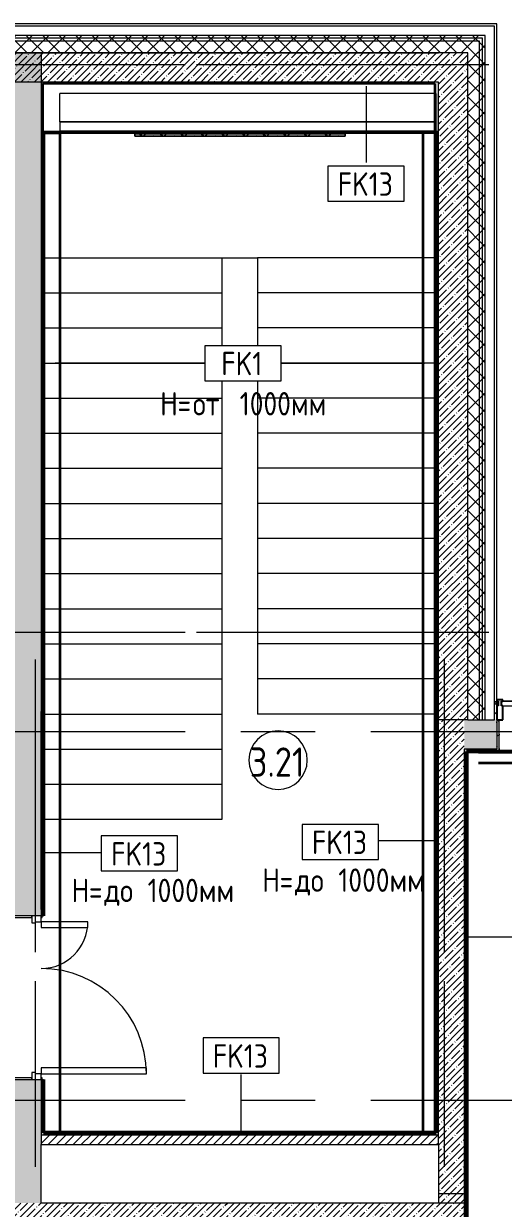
# Model space of a CAD drawing. Header units: millimetres. Extents: x 81469 to 279813, y -8553 to 29000.
# Drawn here: x 89260 to 93365, y 17226 to 27350 of the extents above; entities that cross this region are included whole.
import ezdxf

# ---------------------------------------------------------------- set-up
doc = ezdxf.new("R2010")
doc.units = ezdxf.units.MM
doc.linetypes.add('Осевая', pattern=[3175, 635, -476.25, 1587.5, -476.25])
for name, color, linetype, lineweight in [('A-AREA-IDEN', 7, 'Continuous', 9), ('A-DETL', 7, 'Continuous', 9), ('A-DETL-1', 7, 'Continuous', 35), ('A-DOOR', 7, 'Continuous', 9), ('A-DOOR-1', 7, 'Continuous', 13), ('A-DOOR-FRAM', 7, 'Continuous', 13), ('A-GLAZ', 7, 'Continuous', 9), ('A-GLAZ-CWMG', 7, 'Continuous', 9), ('A-GLAZ-CWMG-1', 7, 'Continuous', 25), ('A-WALL', 7, 'Continuous', 9), ('A-WALL-IDEN', 7, 'Continuous', 9), ('I-WALL', 7, 'Continuous', 9), ('S-STRS-1', 7, 'Continuous', 9), ('Знаки', 7, 'Continuous', 9), ('Оси', 7, 'Continuous', 9), ('Оси-2', 7, 'Осевая', 9)]:
    doc.layers.add(name, color=color, linetype=linetype, lineweight=lineweight)
for name, color, linetype, lineweight, true_color in [('A-WALL-1', 7, 'Continuous', 9, 0xc0c0c0), ('G-ANNO-TEXT-1', 7, 'Continuous', 9, 0x3c3c3c), ('I-WALL-4', 7, 'Continuous', 9, 0xc0c0c0), ('I-WALL-6', 5, 'Continuous', 50, 0x0000ff), ('S-WALL-ANLY-1', 7, 'Continuous', 5, 0x008040), ('Знаки-1', 9, 'Continuous', 9, 0x808080), ('Знаки-2', 7, 'Continuous', 9, 0xdfdfdf)]:
    doc.layers.add(name, color=color, linetype=linetype, lineweight=lineweight, true_color=true_color)
doc.styles.add('GOST Common', font='GOST_Common.ttf', dxfattribs={"width": 0.9, "height": 250})
doc.styles.add('GOST Common_1', font='GOST_Common.ttf', dxfattribs={"width": 0.9, "height": 200})
pattern_1 = [(45, (0, 0), (-70.71068, 70.71068), []), (135, (0, 0), (-70.71068, -70.71068), [])]
pattern_2 = [(45, (0, 0), (-57.024626, 57.024626), []), (45, (57.025, 0), (-57.024626, 57.024626), [100.806, -20.161, 3.353, -16.808])]
pattern_3 = [(0, (0, 0), (121.92, 30.48), [10.058, -81.382, 10.058, -81.382, -487.68]), (0, (0, 0), (121.92, 30.48), [-182.88, 10.058, -172.822, 10.058, -81.382, -213.36]), (0, (0, 0), (121.92, 30.48), [-457.2, 10.058, -50.902, 10.058, -142.342]), (120, (45.72, 15.24), (-87.356454, 90.345817), [10.058, -81.382, 10.058, -81.382, -487.68]), (120, (45.72, 15.24), (-87.356454, 90.345817), [-182.88, 10.058, -172.822, 10.058, -81.382, -213.36]), (120, (45.72, 15.24), (-87.356454, 90.345817), [-457.2, 10.058, -50.902, 10.058, -142.342]), (240, (60.96, 76.2), (-34.563546, -120.825817), [10.058, -81.382, 10.058, -81.382, -487.68]), (240, (60.96, 76.2), (-34.563546, -120.825817), [-182.88, 10.058, -172.822, 10.058, -81.382, -213.36]), (240, (60.96, 76.2), (-34.563546, -120.825817), [-457.2, 10.058, -50.902, 10.058, -142.342])]

# ---------------------------------------------------------------- blocks, each defined once
blk = doc.blocks.new('110_Дверь_СКБ_2Ст - Д-1_л_Лестничная клетка EIS60 2-32359692-План отделки стен 3 этажа в осях 23-33')
at = {"layer": 'A-DOOR'}
for centre, radius, start, end in [((662.5, 125), 900, 90, 180), ((-637.5, 125), 400, 360, 90)]:
    blk.add_arc(centre, radius, start, end, dxfattribs=at)
at = {"layer": 'A-DOOR-1'}
for p, q in [((662.5, 1025), (612.5, 1025)), ((612.5, 1025), (612.5, 125)), ((662.5, 125), (662.5, 1025)), ((-637.5, 525), (-637.5, 125)), ((-587.5, 525), (-637.5, 525)), ((-587.5, 125), (-587.5, 525)), ((-637.5, 125), (-587.5, 125)), ((612.5, 125), (662.5, 125))]:
    blk.add_line(p, q, dxfattribs=at)
at = {"layer": 'A-DOOR-FRAM'}
for p, q in [((-672.5, 133), (-742.5, 133)), ((-742.5, 133), (-742.5, 125)), ((-742.5, 125), (-672.5, 125)), ((-637.5, 125), (-687.5, 125)), ((-687.5, 125), (-687.5, 45)), ((-672.5, 125), (-672.5, 133)), ((-637.5, 75), (-637.5, 125)), ((662.5, 125), (662.5, 75)), ((712.5, 125), (662.5, 125)), ((767.5, 133), (697.5, 133)), ((697.5, 133), (697.5, 125)), ((697.5, 125), (767.5, 125)), ((712.5, 45), (712.5, 125)), ((767.5, 125), (767.5, 133)), ((-687.5, 45), (-627.5, 45)), ((-672.5, 45), (-687.5, 45)), ((-687.5, 45), (-687.5, -125)), ((-672.5, -125), (-672.5, 45)), ((-627.5, 75), (-637.5, 75)), ((-627.5, 45), (-627.5, 75)), ((662.5, 75), (652.5, 75)), ((652.5, 75), (652.5, 45)), ((652.5, 45), (712.5, 45)), ((712.5, 45), (697.5, 45)), ((697.5, 45), (697.5, -125)), ((712.5, -125), (712.5, 45)), ((-672.5, -125), (-742.5, -125)), ((-742.5, -125), (-742.5, -133)), ((-742.5, -133), (-672.5, -133)), ((-687.5, -125), (-672.5, -125)), ((-672.5, -133), (-672.5, -125)), ((697.5, -125), (712.5, -125)), ((767.5, -125), (697.5, -125)), ((697.5, -125), (697.5, -133)), ((697.5, -133), (767.5, -133)), ((767.5, -133), (767.5, -125))]:
    blk.add_line(p, q, dxfattribs=at)
blk = doc.blocks.new('PNS_Панель прямоугольная - Нр_Стекло - 40мм-22855911-План отделки стен 3 этажа в осях 23-33')
at = {"layer": 'A-GLAZ'}
h = blk.add_hatch(dxfattribs=at)
h.set_pattern_fill('FP_28', color=256, style=0, pattern_type=2)
h.set_pattern_definition([(45, (-94220, -21460), (-282.8427, 282.8427), [200, -600]), (45, (-94420, -21560), (-282.8427, 282.8427), [600, -200]), (45, (-94020, -21660), (-282.8427, 282.8427), [200, -600])])
h.paths.add_polyline_path([(770, -40), (770, 0), (-770, 0), (-770, -40), (760, -40)])
for p, q in [((-770, 0), (770, 0)), ((760, 0), (-760, 0)), ((-760, -40), (760, -40))]:
    blk.add_line(p, q, dxfattribs=at)
blk = doc.blocks.new('Прямоугольный импост - Импост структурный с накладкой - 170мм-22854979-План отделки стен 3 этажа в осях 23-33')
at = {"layer": 'A-GLAZ-CWMG-1'}
for p, q in [((0, 160), (-50, 160)), ((-50, 160), (-50, 40)), ((0, 40), (0, 160)), ((-50, 40), (-40, 40)), ((-40, 0), (-50, 0)), ((-50, 0), (-50, -10)), ((-40, 40), (-40, 0)), ((-10, 0), (-10, 40)), ((-10, 40), (0, 40)), ((0, 0), (-10, 0)), ((0, -10), (0, 0)), ((-50, -10), (0, -10))]:
    blk.add_line(p, q, dxfattribs=at)
blk = doc.blocks.new('Съемный металлический экран с перфорацией - E1-V21-План отделки стен 3 этажа в осях 23-33')
at = {"layer": 'Знаки'}
h = blk.add_hatch(dxfattribs=at)
h.set_pattern_fill('FP_36', color=256, style=0, pattern_type=2)
h.set_pattern_definition([(0, (-90191.406, -26389), (0, 50.8), [13.612, -74.376]), (60, (-90166.006, -26382.194), (-43.99409, 25.4), [13.612, -74.376]), (120, (-90159.2, -26356.794), (-43.99409, -25.4), [13.612, -74.376]), (30, (-90177.79, -26389), (9e-05, 101.59984), [13.612, -87.988]), (30, (-90203.19, -26345.01), (9e-05, 101.59984), [13.612, -87.988]), (150, (-90191.41, -26389), (-87.98809, -50.79984), [13.612, -87.988]), (150, (-90166.01, -26345.01), (-87.98809, -50.79984), [13.612, -87.988]), (90, (-90159.2, -26370.41), (-87.988, 50.8), [13.612, -87.988]), (90, (-90210, -26370.41), (-87.988, 50.8), [13.612, -87.988])])
h.paths.add_polyline_path([(34, 0), (1800, 0), (1800, 20), (0, 20), (0, 0)])
at = {"layer": 'Знаки-1'}
for p, q in [((1800, 20), (0, 20)), ((0, 20), (0, 0)), ((0, 0), (1800, 0)), ((1800, 0), (1800, 20))]:
    blk.add_line(p, q, dxfattribs=at)
at = {"layer": 'Знаки-2'}
for p, q in [((0, 0), (0, 20)), ((0, 20), (1800, 20)), ((1800, 0), (0, 0)), ((1800, 20), (1800, 0))]:
    blk.add_line(p, q, dxfattribs=at)
blk = doc.blocks.new('Зашивка приборов отопления39 - Зашивка приборов отопления-33325432-План отделки стен 3 этажа в осях 23-33')
at = {"layer": 'A-WALL-1'}
for p, q in [((124085, 18174), (120865, 18174)), ((120865, 17931), (120865, 18174)), ((120865, 17931), (124085, 17931)), ((124085, 17931), (120865, 17931)), ((120865, 17931), (120865, 17856)), ((120865, 17856), (124085, 17856))]:
    blk.add_line(p, q, dxfattribs=at)
blk = doc.blocks.new('Марка_Помещения - Номер-25198446-План отделки стен 3 этажа в осях 23-33')
at = {"layer": 'A-AREA-IDEN'}
for start, end in [(360, 180), (180, 360)]:
    blk.add_arc((0, 0), 2.5, start, end, dxfattribs=at)
blk = doc.blocks.new('М_стена_0001 - Типоразмер_без рамки-25382661-План отделки стен 3 этажа в осях 23-33')
at = {"layer": 'A-WALL-IDEN'}
for p, q in [((3.26, 1.52), (-3.27, 1.52)), ((-3.27, 1.52), (-3.27, -1.48)), ((3.26, -1.48), (3.26, 1.52)), ((-3.27, -1.48), (3.26, -1.48))]:
    blk.add_line(p, q, dxfattribs=at)

msp = doc.modelspace()

# ---------------------------------------------------------------- hatches: boundary and pattern name
at = {"layer": 'A-WALL'}
h = msp.add_hatch(dxfattribs=at)
h.set_pattern_fill('FP_2', color=256, style=0, pattern_type=2)
h.set_pattern_definition(pattern_1)
h.paths.add_polyline_path([(93210, 27200), (93210, 27250), (84850.7, 27250), (84850.7, 27200), (93160, 27200)])
h = msp.add_hatch(dxfattribs=at)
h.set_pattern_fill('FP_2', color=256, style=0, pattern_type=2)
h.set_pattern_definition(pattern_1)
h.paths.add_polyline_path([(93060, 27100), (93160, 27100), (93160, 27200), (84850.7, 27200), (84850.7, 27100), (90243.8, 27100)])
h = msp.add_hatch(dxfattribs=at)
h.set_pattern_fill('FP_2', color=256, style=0, pattern_type=2)
h.set_pattern_definition(pattern_1)
h.paths.add_polyline_path([(93160, 21400), (93210, 21400), (93210, 27200), (93160, 27200), (93160, 21623.8)])
h = msp.add_hatch(dxfattribs=at)
h.set_pattern_fill('FP_2', color=256, style=0, pattern_type=2)
h.set_pattern_definition(pattern_1)
h.paths.add_polyline_path([(93113.5, 21400), (93160, 21400), (93160, 27100), (93060, 27100), (93060, 21400)])
h = msp.add_hatch(dxfattribs=at)
h.set_pattern_fill('FP_2', color=256, style=0, pattern_type=2)
h.set_pattern_definition(pattern_1)
h.paths.add_polyline_path([(125230, 21400), (125230, 21550), (120150.2, 21550), (120150.2, 21400), (125080, 21400)])
h.paths.add_polyline_path([(110331.6, 21400), (111250, 21400), (111250, 21550), (109950.4, 21550), (109950.4, 21400), (109972.9, 21400)])
h.paths.add_polyline_path([(93310, 21400), (93310, 21550), (93290, 21550), (93290, 21400)])
h.paths.add_polyline_path([(109050.4, 21400), (109050.4, 21550), (107750.4, 21550), (107750.4, 21400), (108896.8, 21400)])
h.paths.add_polyline_path([(118940.7, 21400), (119250.2, 21400), (119250.2, 21550), (117900.4, 21550), (117900.4, 21400), (118223.3, 21400)])
h.paths.add_polyline_path([(113550, 21400), (114700.4, 21400), (114700.4, 21550), (113550, 21550)])
h.paths.add_polyline_path([(116788.4, 21400), (117000.4, 21400), (117000.4, 21550), (116130.4, 21550), (116130.4, 21400)])
h.paths.add_polyline_path([(106050, 21400), (106850.4, 21400), (106850.4, 21550), (105550.2, 21550), (105550.2, 21400), (106027.1, 21400)])
h.paths.add_polyline_path([(104650.2, 21400), (104650.2, 21550), (103450, 21550), (103450, 21400), (104592.2, 21400)])
h.paths.add_polyline_path([(101150, 21400), (101150, 21550), (96610, 21550), (96610, 21400), (101005.1, 21400)])
at = {"layer": 'I-WALL'}
h = msp.add_hatch(dxfattribs=at)
h.set_pattern_fill('FP_1', color=256, style=0, pattern_type=2)
h.set_pattern_definition(pattern_2)
h.paths.add_polyline_path([(89135, 26850), (92810, 26850), (92810, 27100), (89135, 27100)])
h = msp.add_hatch(dxfattribs=at)
h.set_pattern_fill('FP_1', color=256, style=0, pattern_type=2)
h.set_pattern_definition(pattern_2)
h.paths.add_polyline_path([(89410, 17270), (89410, 18325), (89160, 18325), (89160, 17270)])
h.paths.add_polyline_path([(89330, 19725), (89410, 19725), (89410, 27100), (89160, 27100), (89160, 19725)])
h = msp.add_hatch(dxfattribs=at)
h.set_pattern_fill('FP_1', color=256, style=0, pattern_type=2)
h.set_pattern_definition(pattern_2)
h.paths.add_polyline_path([(92810, 21400), (93060, 21400), (93060, 27100), (92810, 27100), (92810, 21623.8)])
h = msp.add_hatch(dxfattribs=at)
h.set_pattern_fill('FP_35', color=256, style=0, pattern_type=2)
h.set_pattern_definition(pattern_3)
h.paths.add_polyline_path([(92790, 17870), (92810, 17870), (92810, 26752.9), (92790, 26752.9), (92790, 21623.8)])
h = msp.add_hatch(dxfattribs=at)
h.set_pattern_fill('FP_35', color=256, style=0, pattern_type=2)
h.set_pattern_definition(pattern_3)
h.paths.add_polyline_path([(89418, 17870), (89430, 17870), (89430, 18325), (89418, 18325), (89418, 18270), (89410, 18270), (89410, 17870)])
h.paths.add_polyline_path([(89418, 19725), (89430, 19725), (89430, 21472.9), (89410, 21472.9), (89410, 19780), (89418, 19780), (89418, 19733)])
h = msp.add_hatch(dxfattribs=at)
h.set_pattern_fill('FP_1', color=256, style=0, pattern_type=2)
h.set_pattern_definition(pattern_2)
h.paths.add_polyline_path([(93030, 17270), (93030, 21400), (92810, 21400), (92810, 17270)])
h = msp.add_hatch(dxfattribs=at)
h.set_pattern_fill('FP_1', color=256, style=0, pattern_type=2)
h.set_pattern_definition(pattern_2)
h.paths.add_polyline_path([(100580, 21150), (100580, 21400), (96610, 21400), (96610, 21150), (100460.6, 21150)])
h.paths.add_polyline_path([(93050, 21150), (93310, 21150), (93310, 21400), (93030, 21400), (93030, 21150)])
h = msp.add_hatch(dxfattribs=at)
h.set_pattern_fill('FP_35', color=256, style=0, pattern_type=2)
h.set_pattern_definition(pattern_3)
h.paths.add_polyline_path([(93310, 21150), (93330, 21150), (93330, 21400), (93310, 21400)])
h = msp.add_hatch(dxfattribs=at)
h.set_pattern_fill('FP_35', color=256, style=0, pattern_type=2)
h.set_pattern_definition(pattern_3)
h.paths.add_polyline_path([(93050, 13640), (93050, 21150), (93030, 21150), (93030, 13640)])
h = msp.add_hatch(dxfattribs=at)
h.set_pattern_fill('FP_35', color=256, style=0, pattern_type=2)
h.set_pattern_definition(pattern_3)
h.paths.add_polyline_path([(93330, 21130), (93330, 21150), (93050, 21150), (93050, 21130), (93113.5, 21130)])
h = msp.add_hatch(dxfattribs=at)
h.set_pattern_fill('FP_35', color=256, style=0, pattern_type=2)
h.set_pattern_definition(pattern_3)
h.paths.add_polyline_path([(90243.8, 17850), (92810, 17850), (92810, 17870), (89410, 17870), (89410, 17850)])
h = msp.add_hatch(dxfattribs=at)
h.set_pattern_fill('FP_5', color=256, style=0, pattern_type=2)
h.set_pattern_definition([(45, (0, 0), (-35.35534, 35.35534), [])])
h.paths.add_polyline_path([(89410, 17770), (92810, 17770), (92810, 17850), (89410, 17850)])
h = msp.add_hatch(dxfattribs=at)
h.set_pattern_fill('FP_1', color=256, style=0, pattern_type=2)
h.set_pattern_definition(pattern_2)
h.paths.add_polyline_path([(92810, 13620), (93000, 13620), (93000, 13628), (93030, 13628), (93030, 17350), (92810, 17350), (92810, 13640)])
h = msp.add_hatch(dxfattribs=at)
h.set_pattern_fill('FP_1', color=256, style=0, pattern_type=2)
h.set_pattern_definition(pattern_2)
h.paths.add_polyline_path([(91040, 17050), (92810, 17050), (92810, 17270), (86490, 17270), (86490, 17050), (91020, 17050)])

# ---------------------------------------------------------------- linework, layer by layer
at = {"layer": 'A-DETL'}
for p, q in [((91462.2, 24597.8), (90809.1, 24597.8)), ((90809.1, 24597.8), (90809.1, 24297.8)), ((91462.2, 24297.8), (91462.2, 24597.8)), ((90809.1, 24447.8), (89530, 24447.8)), ((91462.2, 24447.8), (92690, 24447.8)), ((90809.1, 24297.8), (91462.2, 24297.8))]:
    msp.add_line(p, q, dxfattribs=at)
at = {"layer": 'A-DETL-1'}
for p, q in [((92779, 26840), (89420, 26840)), ((89420, 26840), (89420, 26420)), ((92779, 26840), (92779, 17871)), ((89430, 26419.5), (92779, 26419.5)), ((89570, 26419), (89570, 17871)), ((92679, 17870), (92679, 26409)), ((93151, 21124), (99079, 21124)), ((99091, 21029), (93151, 21029))]:
    msp.add_line(p, q, dxfattribs=at)
at = {"layer": 'A-WALL'}
for p, q in [((93290, 27330), (84850.7, 27330)), ((93210, 27250), (84850.7, 27250)), ((93210, 21400), (93210, 27250)), ((93290, 21400), (93290, 27330)), ((93160, 27200), (84850.7, 27200)), ((93160, 21400), (93160, 27200)), ((93060, 21400), (93060, 27100)), ((89410, 19780), (89410, 21472.9)), ((93310, 21553), (93290, 21553)), ((93310, 21550), (93290, 21550)), ((92810, 17770), (92810, 21400)), ((93060, 21400), (93290, 21400)), ((93310, 21150), (93030, 21150)), ((89410, 18270), (89410, 17770)), ((93030, 17350), (93030, 13628))]:
    msp.add_line(p, q, dxfattribs=at)
at = {"layer": 'A-WALL-1'}
for p, q in [((93310, 27350), (84850.7, 27350)), ((93310, 21400), (93310, 27350)), ((84850.7, 27100), (92810, 27100))]:
    msp.add_line(p, q, dxfattribs=at)
at = {"layer": 'A-WALL-IDEN'}
for p, q in [((92189.6, 26815.4), (92189.6, 26163.7)), ((92789.5, 20365.5), (92295.1, 20365.5)), ((89430.5, 20267), (89923.9, 20267)), ((93052, 19545.2), (93467, 19545.2)), ((91120.9, 17871.5), (91120.9, 18367.8))]:
    msp.add_line(p, q, dxfattribs=at)
at = {"layer": 'I-WALL-4'}
for p, q in [((92810, 27100), (89135, 27100)), ((89410, 27100), (89410, 21472.9)), ((93060, 27100), (92810, 27100)), ((92810, 26850), (84970, 26850)), ((92810, 21400), (92810, 26850)), ((92790, 17870), (92790, 26752.9)), ((89430, 19725), (89430, 21472.9)), ((93060, 21400), (92810, 21400)), ((93310, 21400), (93310, 21150)), ((93330, 21400), (93310, 21400)), ((93330, 21130), (93330, 21400)), ((93030, 21150), (93030, 17350)), ((93050, 13640), (93050, 21130)), ((93050, 21130), (93330, 21130)), ((89418, 19725), (89430, 19725)), ((89418, 18325), (89430, 18325)), ((89430, 17870), (89430, 18325)), ((92810, 17850), (89410, 17850)), ((92790, 17870), (89430, 17870)), ((89410, 17270), (89410, 17770)), ((89410, 17770), (92810, 17770)), ((92810, 17770), (92810, 17270)), ((93030, 17350), (92810, 17350)), ((93030, 17270), (89410, 17270))]:
    msp.add_line(p, q, dxfattribs=at)
at = {"layer": 'I-WALL-6'}
for p, q in [((92789, 17871), (92789, 26435)), ((89420, 26420), (89570, 26420)), ((89420, 26420), (89420, 26419)), ((89430, 26419), (89420, 26419)), ((89430, 21472.9), (89430, 26419.5)), ((89430, 26419.5), (89431, 26419.5)), ((89431, 26419.5), (89431, 19725)), ((89570, 26419), (89431, 26419)), ((89570, 26420), (89570, 26419)), ((89430, 25140.4), (89431, 25140.4)), ((92790, 24924.6), (92789, 24924.6)), ((89430, 21472.9), (89431, 21472.9)), ((92790, 21369.6), (92789, 21369.6)), ((99073.5, 21129), (93050, 21129)), ((93051.5, 13640), (93051.5, 21129)), ((93052.5, 21129), (93052.5, 13640)), ((93330, 21130), (96610, 21130)), ((93360, 21130), (93360, 21129)), ((89430, 19725), (89431, 19725)), ((89431, 18325), (89430, 18325)), ((89431, 18325), (89431, 17871)), ((89430, 17872), (92790, 17872)), ((92790, 17871), (89430, 17871))]:
    msp.add_line(p, q, dxfattribs=at)
at = {"layer": 'S-STRS-1'}
for p, q in [((89410, 25350), (90960, 25350)), ((89410, 25350), (90960, 25350)), ((90960, 25350), (91260, 25350)), ((90960, 25050), (90960, 25350)), ((92790, 25350), (91260, 25350)), ((91260, 25350), (91260, 25050)), ((92790, 25350), (91260, 25350)), ((89410, 25050), (90960, 25050)), ((89410, 25050), (90960, 25050)), ((90960, 24750), (90960, 25050)), ((91260, 25050), (91260, 24750)), ((92790, 25050), (91260, 25050)), ((92790, 25050), (91260, 25050)), ((89410, 24750), (90960, 24750)), ((89410, 24750), (90960, 24750)), ((90960, 24597.8), (90960, 24750)), ((91260, 24750), (91260, 24597.8)), ((92790, 24750), (91260, 24750)), ((92790, 24750), (91260, 24750)), ((89410, 24450), (90809.1, 24450)), ((89410, 24450), (90809.1, 24450)), ((92790, 24450), (91462.2, 24450)), ((92790, 24450), (91462.2, 24450)), ((90960, 24150), (90960, 24297.8)), ((91260, 24297.8), (91260, 24150)), ((89410, 24150), (90960, 24150)), ((89410, 24150), (90960, 24150)), ((90960, 23850), (90960, 24150)), ((91260, 24150), (91260, 23850)), ((92790, 24150), (91260, 24150)), ((92790, 24150), (91260, 24150)), ((89410, 23850), (90960, 23850)), ((89410, 23850), (90960, 23850)), ((90960, 23550), (90960, 23850)), ((91260, 23850), (91260, 23550)), ((92790, 23850), (91260, 23850)), ((92790, 23850), (91260, 23850)), ((89410, 23550), (90960, 23550)), ((89410, 23550), (90960, 23550)), ((90960, 23250), (90960, 23550)), ((91260, 23550), (91260, 23250)), ((92790, 23550), (91260, 23550)), ((92790, 23550), (91260, 23550)), ((89410, 23250), (90960, 23250)), ((89410, 23250), (90960, 23250)), ((90960, 22950), (90960, 23250)), ((91260, 23250), (91260, 22950)), ((92790, 23250), (91260, 23250)), ((92790, 23250), (91260, 23250)), ((89410, 22950), (90960, 22950)), ((89410, 22950), (90960, 22950)), ((90960, 22650), (90960, 22950)), ((91260, 22950), (91260, 22650)), ((92790, 22950), (91260, 22950)), ((92790, 22950), (91260, 22950)), ((89410, 22650), (90960, 22650)), ((89410, 22650), (90960, 22650)), ((90960, 22350), (90960, 22650)), ((91260, 22650), (91260, 22350)), ((92790, 22650), (91260, 22650)), ((92790, 22650), (91260, 22650)), ((89410, 22350), (90960, 22350)), ((89410, 22350), (90960, 22350)), ((90960, 22050), (90960, 22350)), ((91260, 22350), (91260, 22050)), ((92790, 22350), (91260, 22350)), ((92790, 22350), (91260, 22350)), ((89410, 22050), (90960, 22050)), ((89410, 22050), (90960, 22050)), ((90960, 21750), (90960, 22050)), ((91260, 22050), (91260, 21750)), ((92790, 22050), (91260, 22050)), ((92790, 22050), (91260, 22050)), ((89410, 21750), (90960, 21750)), ((89410, 21750), (90960, 21750)), ((90960, 21450), (90960, 21750)), ((91260, 21750), (91260, 21450)), ((92790, 21750), (91260, 21750)), ((92790, 21750), (91260, 21750)), ((89430, 21450), (90960, 21450)), ((89430, 21450), (90960, 21450)), ((90960, 21150), (90960, 21450)), ((92790, 21450), (91260, 21450)), ((89430, 21150), (90960, 21150)), ((89430, 21150), (90960, 21150)), ((90960, 20850), (90960, 21150)), ((89430, 20850), (90960, 20850)), ((89430, 20850), (90960, 20850)), ((90960, 20550), (90960, 20850)), ((89430, 20550), (90960, 20550)), ((89430, 20550), (90960, 20550))]:
    msp.add_line(p, q, dxfattribs=at)
at = {"layer": 'S-WALL-ANLY-1'}
for p, q in [((93185, 27225), (84850.7, 27225)), ((93185, 21400), (93185, 27225))]:
    msp.add_line(p, q, dxfattribs=at)
at = {"layer": 'Оси'}
for p, q in [((90740, 27000), (93240, 27000)), ((90740, 22150), (93240, 22150)), ((89360, 19415.1), (89360, 21915.1)), ((92860, 19415.1), (92860, 21915.1))]:
    msp.add_line(p, q, dxfattribs=at)
at = {"layer": 'Оси-2'}
for p, q in [((84769.4, 27000), (90740, 27000)), ((84769.4, 22150), (90740, 22150)), ((84769.4, 21300), (122580, 21300)), ((89360, 593.7), (89360, 19415.1)), ((92860, 593.7), (92860, 19415.1)), ((84769.4, 18150), (122510, 18150))]:
    msp.add_line(p, q, dxfattribs=at)

# ---------------------------------------------------------------- block references
at = {"layer": 'A-AREA-IDEN', "xscale": 99.99999999999993, "yscale": 99.99999999999993, "zscale": 99.99999999999993}
msp.add_blockref('Марка_Помещения - Номер-25198446-План отделки стен 3 этажа в осях 23-33', (91436.8, 21055.7), dxfattribs=at)
at = {"layer": 'A-DOOR', "rotation": 269.9999999999998}
msp.add_blockref('110_Дверь_СКБ_2Ст - Д-1_л_Лестничная клетка EIS60 2-32359692-План отделки стен 3 этажа в осях 23-33', (89285, 19037.5), dxfattribs=at)
at = {"layer": 'A-GLAZ'}
msp.add_blockref('PNS_Панель прямоугольная - Нр_Стекло - 40мм-22855911-План отделки стен 3 этажа в осях 23-33', (94120, 21560), dxfattribs=at)
at = {"layer": 'A-GLAZ-CWMG', "rotation": 180}
msp.add_blockref('Прямоугольный импост - Импост структурный с накладкой - 170мм-22854979-План отделки стен 3 этажа в осях 23-33', (93310, 21560), dxfattribs=at)
at = {"layer": 'A-WALL-1'}
msp.add_blockref('Зашивка приборов отопления39 - Зашивка приборов отопления-33325432-План отделки стен 3 этажа в осях 23-33', (-31294.7, 8578.8), dxfattribs=at)
at = {"layer": 'A-WALL-IDEN', "xscale": 99.99999999999993, "yscale": 99.99999999999993, "zscale": 99.99999999999993}
for p in [(92190.4, 25981.2), (91969.3, 20355.1), (90251.3, 20256.6), (91121.6, 18529.3)]:
    msp.add_blockref('М_стена_0001 - Типоразмер_без рамки-25382661-План отделки стен 3 этажа в осях 23-33', p, dxfattribs=at)
at = {"layer": 'Знаки-2'}
msp.add_blockref('Съемный металлический экран с перфорацией - E1-V21-План отделки стен 3 этажа в осях 23-33', (90210, 26389), dxfattribs=at)

# ---------------------------------------------------------------- texts
at = {"layer": 'A-AREA-IDEN', "insert": (91194.9, 21164.3), "char_height": 250, "width": 606.076, "attachment_point": 1, "style": 'GOST Common'}
msp.add_mtext('3.21', dxfattribs=at)
at = {"layer": 'A-WALL-IDEN', "char_height": 200, "width": 598.861, "attachment_point": 1, "style": 'GOST Common_1'}
for insert in [(91947.6, 26079.2), (91726.5, 20453.1), (90008.5, 20354.6), (90878.8, 18627.3)]:
    msp.add_mtext('FK13', dxfattribs=dict(at, insert=insert))
at = {"layer": 'G-ANNO-TEXT-1', "char_height": 200, "attachment_point": 1, "style": 'GOST Common_1'}
for s, insert, width in [('FK1', (90951.4, 24545.5), 447.342), ('\\fGOST Common|b0|i0|c204|p34|;\\W.9;Н', (90427.5, 24201.6), 180.38), (' 1000', (90999, 24201.6), 663.797), ('\\fGOST Common|b0|i0|c204|p34|;\\W.9;=', (90576.4, 24201.6), 158.734), ('от', (90707.3, 24201.6), 353.544), ('мм', (91546.7, 24201.6), 360.759), ('\\fGOST Common|b0|i0|c204|p34|;\\W.9;Н', (91301.2, 20130.1), 180.38), ('\\fGOST Common|b0|i0|c204|p34|;\\W.9;=', (91450.1, 20130.1), 158.734), ('до', (91581, 20130.1), 317.468), (' 1000', (91843, 20130.1), 663.797), ('мм', (92390.6, 20130.1), 360.759), ('\\fGOST Common|b0|i0|c204|p34|;\\W.9;Н', (89669.2, 20042.1), 180.38), ('\\fGOST Common|b0|i0|c204|p34|;\\W.9;=', (89818.1, 20042.1), 158.734), ('до', (89949, 20042.1), 317.468), (' 1000', (90211, 20042.1), 663.797), ('мм', (90758.7, 20042.1), 360.759)]:
    msp.add_mtext(s, dxfattribs=dict(at, insert=insert, width=width))

doc.saveas('drawing.dxf')
